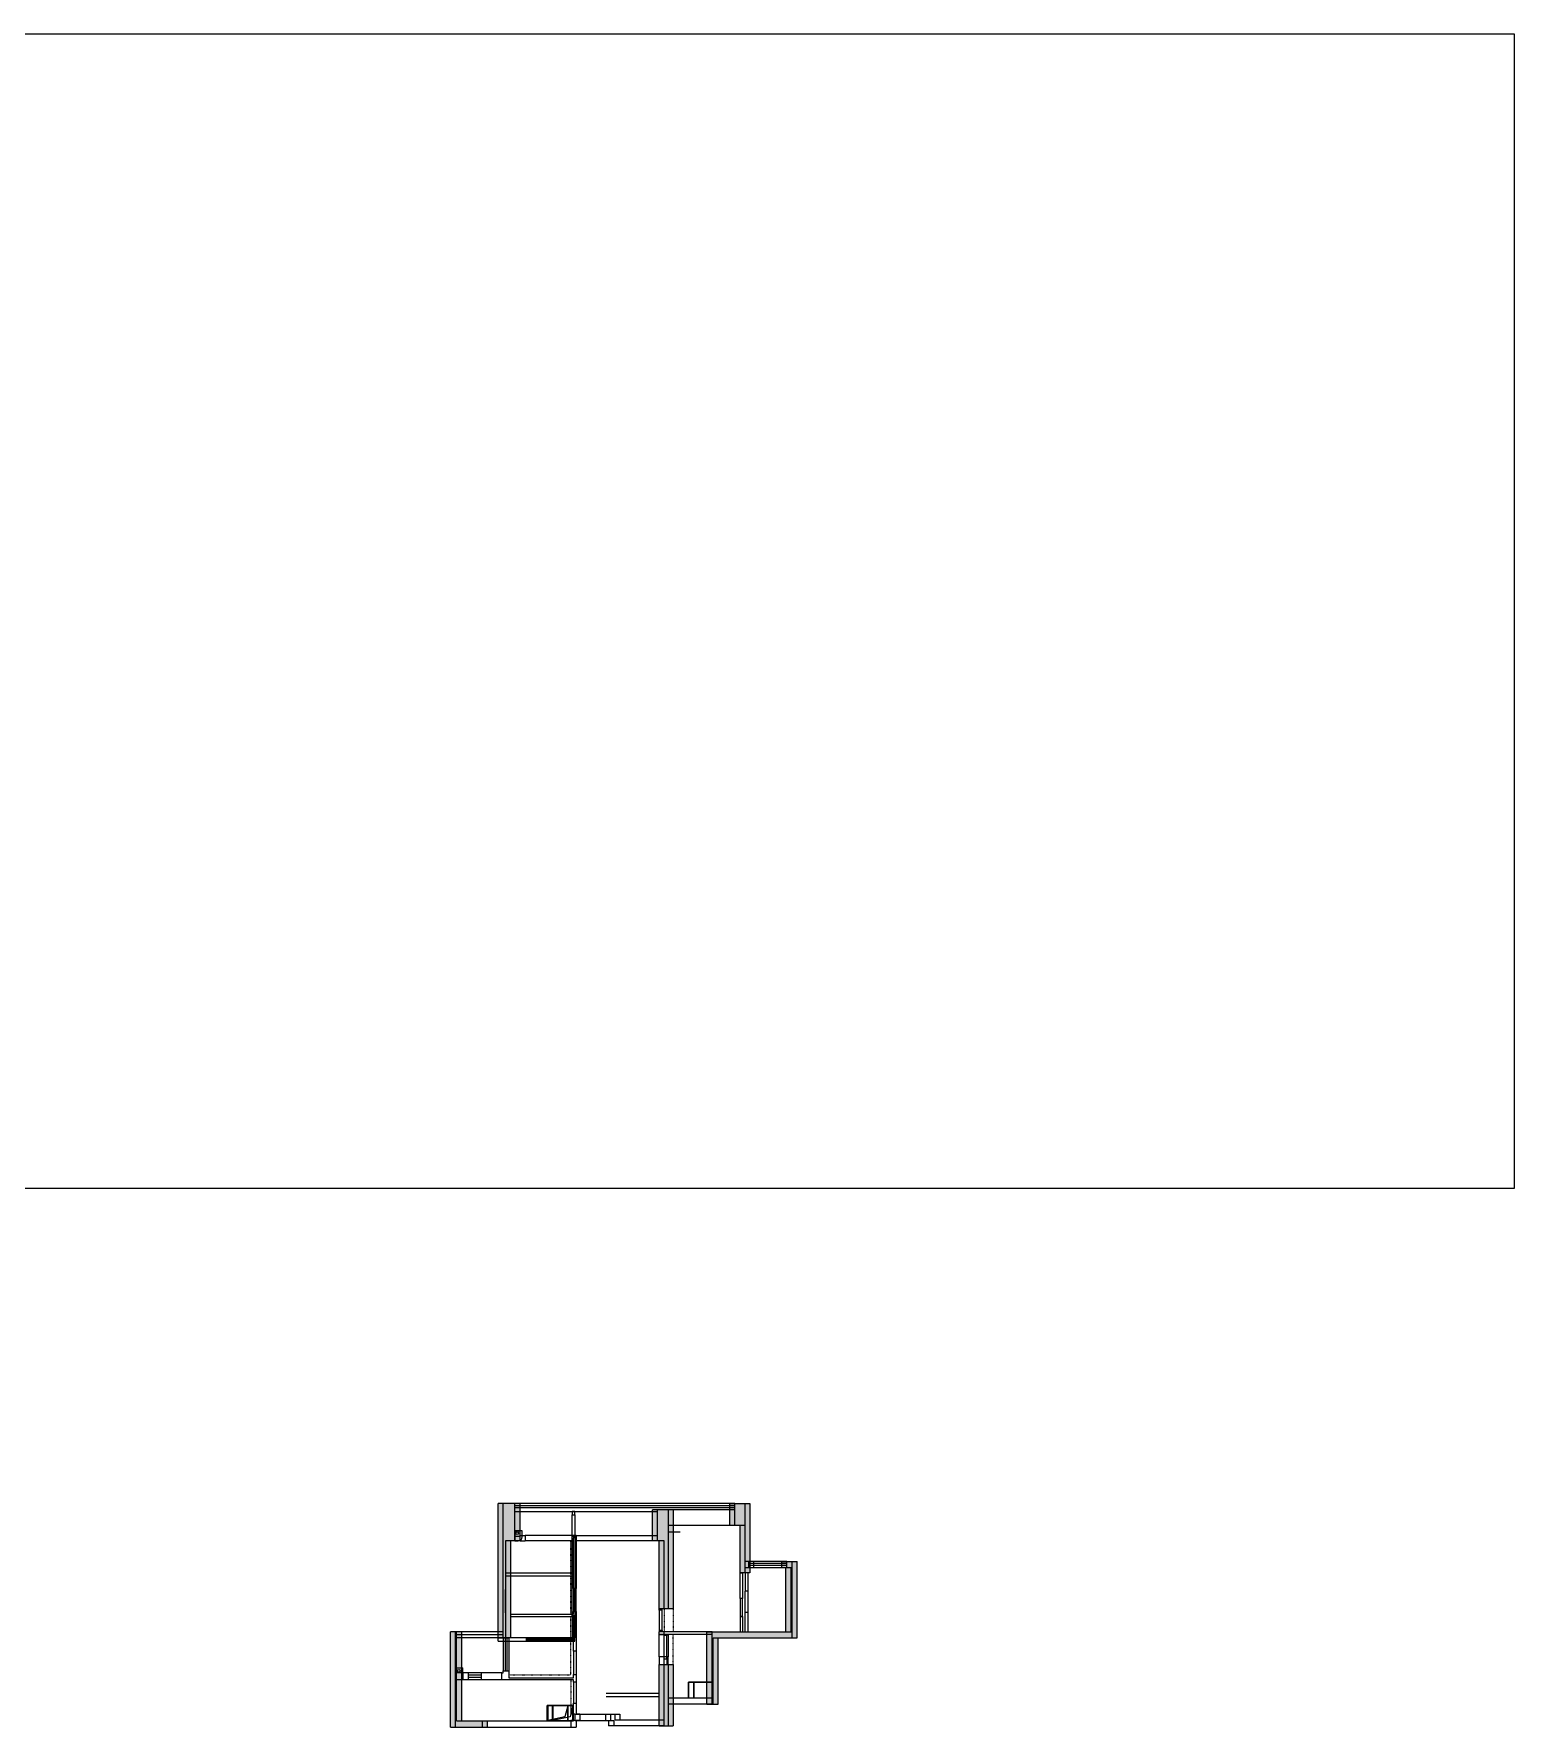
# Model space of a CAD drawing. Header units: millimetres. Extents: x -23568 to 99064, y -162914 to -58422.
# Drawn here: x 41317 to 99064, y -157376 to -91310 of the extents above; entities that cross this region are included whole.
import ezdxf

# ---------------------------------------------------------------- set-up
doc = ezdxf.new("R2010")
doc.units = ezdxf.units.MM
doc.header["$LTSCALE"] = 0.01
doc.linetypes.add('ACAD_ISO03W100', pattern=[30, 12, -18])
doc.layers.add('05-3立面标注', color=2, linetype='Continuous')

msp = doc.modelspace()

# ---------------------------------------------------------------- hatches: boundary and pattern name
h = msp.add_hatch(color=1)
h.dxf.hatch_style = 1
h.paths.add_polyline_path([(60086.4, -148656.1), (59426.4, -148656.1), (59426.4, -153896.1), (59646.4, -153896.1), (59716.4, -153896.1), (59716.4, -150106.1), (60086.4, -150106.1)])
h.paths.add_polyline_path([(65446.4, -150106.1), (65706.4, -150106.1), (65706.4, -152756.1), (66056.4, -152756.1), (66056.4, -149506.1), (66056.4, -148896.1), (65446.4, -148896.1)])
h.paths.add_polyline_path([(68866.4, -149506.1), (68866.4, -151356.1), (69046.4, -151356.1), (69046.4, -148656.1), (68466.4, -148656.1), (68466.4, -148896.1), (68466.4, -149506.1)])
h.paths.add_polyline_path([(70896.4, -153896.1), (70896.4, -150916.1), (70496.4, -150916.1), (70496.4, -151156.1), (70656.4, -151156.1), (70656.4, -153656.1), (67576.4, -153656.1), (67576.4, -156476.1), (67816.4, -156476.1), (67816.4, -153896.1)])
h.paths.add_polyline_path([(66056.4, -154936.1), (65706.4, -154936.1), (65706.4, -157326.1), (66056.4, -157326.1)])
h.paths.add_polyline_path([(57566.4, -157376.1), (58806.4, -157376.1), (58806.4, -157136.1), (57806.4, -157136.1), (57806.4, -153896.1), (57806.4, -153656.1), (57566.4, -153656.1)])
h = msp.add_hatch(color=2)
h.dxf.hatch_style = 1
h.paths.add_polyline_path([(60287.4, -148656.1), (59627.4, -148656.1), (59627.4, -153896.1), (59847.4, -153896.1), (59917.4, -153896.1), (59917.4, -150106.1), (60287.4, -150106.1)])
h.paths.add_polyline_path([(65647.4, -150106.1), (65907.4, -150106.1), (65907.4, -152756.1), (66257.4, -152756.1), (66257.4, -149506.1), (66257.4, -148896.1), (65647.4, -148896.1)])
h.paths.add_polyline_path([(69067.4, -149506.1), (69067.4, -151356.1), (69247.4, -151356.1), (69247.4, -148656.1), (68667.4, -148656.1), (68667.4, -148896.1), (68667.4, -149506.1)])
h.paths.add_polyline_path([(71097.4, -153896.1), (71097.4, -150916.1), (70697.4, -150916.1), (70697.4, -151156.1), (70857.4, -151156.1), (70857.4, -153656.1), (67777.4, -153656.1), (67777.4, -156476.1), (68017.4, -156476.1), (68017.4, -153896.1)])
h.paths.add_polyline_path([(66257.4, -154936.1), (65907.4, -154936.1), (65907.4, -157326.1), (66257.4, -157326.1)])
h.paths.add_polyline_path([(57767.4, -157376.1), (59007.4, -157376.1), (59007.4, -157136.1), (58007.4, -157136.1), (58007.4, -153896.1), (58007.4, -153656.1), (57767.4, -153656.1)])

# ---------------------------------------------------------------- linework, layer by layer
at = {"color": 1}
for p, q in [((60086.4, -148656.1), (59426.4, -148656.1)), ((59426.4, -153896.1), (59426.4, -148656.1)), ((68466.4, -148656.1), (60086.4, -148656.1)), ((60086.4, -150106.1), (60086.4, -148656.1)), ((68466.4, -148736.1), (60086.4, -148736.1)), ((68466.4, -148816.1), (60086.4, -148816.1)), ((60086.4, -148966.1), (65446.4, -148966.1)), ((62416.4, -148966.1), (62316.4, -148966.1)), ((62316.4, -148966.1), (62316.4, -149087.3)), ((62316.4, -149947.3), (62316.4, -149087.3)), ((62316.4, -149087.3), (62416.4, -149087.3)), ((62316.4, -149087.3), (62416.4, -149087.3)), ((62416.4, -149087.3), (62416.4, -148966.1)), ((62416.4, -149087.3), (62416.4, -149947.3)), ((65446.4, -150106.1), (65446.4, -148896.1)), ((66056.4, -148896.1), (65446.4, -148896.1)), ((68466.4, -148896.1), (66056.4, -148896.1)), ((66056.4, -148896.1), (66056.4, -149506.1)), ((68466.4, -148896.1), (68466.4, -148656.1)), ((68466.4, -148656.1), (69046.4, -148656.1)), ((68466.4, -149506.1), (68466.4, -148896.1)), ((69046.4, -148656.1), (69046.4, -151356.1)), ((60086.4, -149715.4), (60276.4, -149715.4)), ((60366.4, -149715.4), (60086.4, -149715.4)), ((60086.4, -149715.4), (60086.4, -150106.1)), ((60086.4, -149925.4), (60276.4, -149925.4)), ((60276.4, -149715.4), (60276.4, -149925.4)), ((60366.4, -149956.1), (60366.4, -149715.4)), ((62316.4, -153036.1), (62316.4, -149947.3)), ((62416.4, -149947.3), (62316.4, -149947.3)), ((62416.4, -149947.3), (62316.4, -149947.3)), ((62416.4, -149947.3), (62416.4, -153036.1)), ((68466.4, -149506.1), (66056.4, -149506.1)), ((66056.4, -149506.1), (66056.4, -152756.1)), ((68866.4, -149506.1), (68466.4, -149506.1)), ((68866.4, -151356.1), (68866.4, -149506.1)), ((60086.4, -150106.1), (59716.4, -150106.1)), ((59716.4, -150106.1), (59716.4, -153896.1)), ((60086.4, -150106.1), (60216.4, -150106.1)), ((65706.4, -150106.1), (65446.4, -150106.1)), ((65706.4, -152756.1), (65706.4, -150106.1)), ((69206.4, -150916.1), (69046.4, -150916.1)), ((69206.4, -151156.1), (69046.4, -151156.1)), ((70496.4, -150916.1), (69206.4, -150916.1)), ((69206.4, -151156.1), (69206.4, -150916.1)), ((70496.4, -150996.1), (69206.4, -150996.1)), ((70496.4, -151076.1), (69206.4, -151076.1)), ((70496.4, -151156.1), (69206.4, -151156.1)), ((70496.4, -151156.1), (70496.4, -150916.1)), ((70496.4, -150916.1), (70896.4, -150916.1)), ((70656.4, -151156.1), (70496.4, -151156.1)), ((70656.4, -153656.1), (70656.4, -151156.1)), ((70896.4, -153896.1), (70896.4, -150916.1)), ((62316.4, -151371.7), (59716.4, -151371.7)), ((62316.4, -151491.7), (59716.4, -151491.7)), ((69046.4, -151356.1), (68866.4, -151356.1)), ((68866.4, -151356.1), (68966.4, -151356.1)), ((68866.4, -152356.1), (68866.4, -151356.1)), ((68966.4, -151356.1), (68966.4, -152356.1)), ((59716.4, -152916.1), (59716.4, -152009.2)), ((68966.4, -152356.1), (68866.4, -152356.1)), ((68966.4, -152356.1), (68866.4, -152356.1)), ((68866.4, -152356.1), (68866.4, -153056.1)), ((68966.4, -153056.1), (68966.4, -152356.1)), ((62416.4, -153036.1), (62316.4, -153036.1)), ((62316.4, -153036.1), (62316.4, -153796.1)), ((62416.4, -153036.1), (62316.4, -153036.1)), ((62316.4, -153036.1), (62316.4, -153896.1)), ((62376.4, -153036.1), (62416.4, -153036.1)), ((62376.4, -153896.1), (62376.4, -153036.1)), ((62416.4, -153796.1), (62416.4, -153036.1)), ((62416.4, -153896.1), (62416.4, -153036.1)), ((62416.4, -153036.1), (62416.4, -153896.1)), ((66056.4, -152756.1), (65706.4, -152756.1)), ((65706.4, -152806.1), (65706.4, -152756.1)), ((65826.4, -152806.1), (65706.4, -152806.1)), ((65706.4, -152806.1), (65706.4, -153606.1)), ((65826.4, -152806.1), (65826.4, -152756.1)), ((65826.4, -153606.1), (65826.4, -152806.1)), ((68866.4, -153056.1), (68866.4, -153656.1)), ((68966.4, -153056.1), (68866.4, -153056.1)), ((68866.4, -153056.1), (68966.4, -153056.1)), ((68966.4, -153056.1), (68966.4, -153656.1)), ((57566.4, -157376.1), (57566.4, -153656.1)), ((57806.4, -153656.1), (57566.4, -153656.1)), ((57806.4, -157136.1), (57806.4, -153656.1)), ((59426.4, -153656.1), (57806.4, -153656.1)), ((59426.4, -153776.1), (57806.4, -153776.1)), ((59426.4, -153896.1), (57806.4, -153896.1)), ((59426.4, -153896.1), (59646.4, -153896.1)), ((59426.4, -154016.1), (59426.4, -153896.1)), ((59716.4, -153896.1), (59646.4, -153896.1)), ((60526.4, -153896.1), (59716.4, -153896.1)), ((60526.4, -153896.1), (60526.4, -154016.1)), ((62316.4, -153896.1), (60526.4, -153896.1)), ((62316.4, -153896.1), (62316.4, -153896.1)), ((62316.4, -153896.1), (62416.4, -153896.1)), ((62316.4, -153896.1), (62416.4, -153896.1)), ((62416.4, -153896.1), (62316.4, -153896.1)), ((62316.4, -153896.1), (62316.4, -154016.1)), ((62416.4, -153896.1), (62376.4, -153896.1)), ((62416.4, -154016.1), (62416.4, -153896.1)), ((65826.4, -153606.1), (65706.4, -153606.1)), ((65706.4, -153606.1), (65706.4, -153656.1)), ((65706.4, -153756.1), (65706.4, -153656.1)), ((67576.4, -153656.1), (65706.4, -153656.1)), ((67576.4, -153756.1), (65706.4, -153756.1)), ((65706.4, -153756.1), (66056.4, -153756.1)), ((65706.4, -154636.1), (65706.4, -153756.1)), ((65826.4, -153606.1), (65826.4, -153656.1)), ((66056.4, -153756.1), (66056.4, -154636.1)), ((67576.4, -156476.1), (67576.4, -153656.1)), ((67576.4, -153656.1), (70656.4, -153656.1)), ((67816.4, -156476.1), (67816.4, -153896.1)), ((67816.4, -153896.1), (70896.4, -153896.1)), ((59426.4, -154016.1), (60526.4, -154016.1)), ((60526.4, -153936.1), (62316.4, -153936.1)), ((60526.4, -153976.1), (62316.4, -153976.1)), ((60526.4, -154016.1), (62316.4, -154016.1)), ((62316.4, -154016.1), (62416.4, -154016.1)), ((57806.4, -155056.1), (58056.4, -155056.1)), ((58056.4, -155256.1), (58056.4, -155056.1)), ((66056.4, -154636.1), (65706.4, -154636.1)), ((66056.4, -154636.1), (65706.4, -154636.1)), ((65706.4, -154636.1), (65706.4, -154936.1)), ((65706.4, -157326.1), (65706.4, -154936.1)), ((65706.4, -154936.1), (66056.4, -154936.1)), ((65706.4, -154936.1), (66056.4, -154936.1)), ((66056.4, -154936.1), (66056.4, -154636.1)), ((66056.4, -154936.1), (66056.4, -157326.1)), ((58056.4, -155256.1), (57806.4, -155256.1)), ((58056.4, -155536.1), (57806.4, -155536.1)), ((58056.4, -155256.1), (58056.4, -155536.1)), ((66856.4, -156236.1), (66856.4, -155626.1)), ((66856.4, -155626.1), (67576.4, -155626.1)), ((67576.4, -155626.1), (66856.4, -155626.1)), ((66856.4, -155626.1), (66856.4, -156236.1)), ((67576.4, -156236.1), (67576.4, -155626.1)), ((61346.4, -157136.1), (61346.4, -156526.1)), ((61346.4, -156526.1), (62166.4, -156526.1)), ((62166.4, -156526.1), (61346.4, -156526.1)), ((61346.4, -156526.1), (61346.4, -157136.1)), ((62146.4, -156546.1), (61366.4, -156546.1)), ((61366.4, -156546.1), (61366.4, -157116.1)), ((62146.4, -156546.1), (62032.9, -156971)), ((62146.4, -157116.1), (62146.4, -156546.1)), ((62166.4, -156526.1), (62166.4, -156526.1)), ((62166.4, -156526.1), (62266.4, -156526.1)), ((62166.4, -157136.1), (62166.4, -156526.1)), ((62266.4, -156526.1), (62266.4, -156876.1)), ((63646.4, -156056.1), (65706.4, -156056.1)), ((63646.4, -156176.1), (65706.4, -156176.1)), ((66056.4, -156236.1), (66856.4, -156236.1)), ((67576.4, -156476.1), (66056.4, -156476.1)), ((66856.4, -156236.1), (67576.4, -156236.1)), ((67576.4, -156476.1), (67816.4, -156476.1)), ((57806.4, -157136.1), (61346.4, -157136.1)), ((58806.4, -157136.1), (58806.4, -157376.1)), ((61346.4, -157136.1), (62166.4, -157136.1)), ((62032.9, -156971), (61366.4, -157116.1)), ((61366.4, -157116.1), (62146.4, -157116.1)), ((62416.4, -156876.1), (62266.4, -156876.1)), ((62416.4, -157116.1), (62266.4, -157116.1)), ((62266.4, -157116.1), (62266.4, -157376.1)), ((62416.4, -156876.1), (62416.4, -157116.1)), ((62416.4, -156876.1), (63616.4, -156876.1)), ((62416.4, -157116.1), (63616.4, -157116.1)), ((63616.4, -156876.1), (63976.4, -156876.1)), ((63616.4, -156876.1), (63616.4, -157116.1)), ((63616.4, -157116.1), (63736.4, -157116.1)), ((63736.4, -157116.1), (63736.4, -157326.1)), ((63976.4, -156876.1), (63976.4, -157086.1)), ((63976.4, -157086.1), (65706.4, -157086.1)), ((57566.4, -157376.1), (62266.4, -157376.1)), ((65706.4, -157326.1), (63736.4, -157326.1)), ((65706.4, -157326.1), (66056.4, -157326.1))]:
    msp.add_line(p, q, dxfattribs=at)
at = {"color": 2}
for p, q in [((60287.4, -148656.1), (59627.4, -148656.1)), ((59627.4, -153896.1), (59627.4, -148656.1)), ((68667.4, -148656.1), (60287.4, -148656.1)), ((60287.4, -150106.1), (60287.4, -148656.1)), ((68667.4, -148736.1), (60287.4, -148736.1)), ((68667.4, -148816.1), (60287.4, -148816.1)), ((60287.4, -148966.1), (65647.4, -148966.1)), ((65647.4, -150106.1), (65647.4, -148896.1)), ((66257.4, -148896.1), (65647.4, -148896.1)), ((68667.4, -148896.1), (66257.4, -148896.1)), ((66257.4, -148896.1), (66257.4, -149506.1)), ((68667.4, -148896.1), (68667.4, -148656.1)), ((68667.4, -148656.1), (69247.4, -148656.1)), ((68667.4, -149506.1), (68667.4, -148896.1)), ((69247.4, -148656.1), (69247.4, -151356.1)), ((60287.4, -149896.1), (60477.4, -149896.1)), ((60477.4, -149896.1), (60477.4, -150106.1)), ((62367.4, -149896.1), (60477.4, -149896.1)), ((62467.4, -149896.1), (62367.4, -149896.1)), ((62367.4, -149896.1), (62367.4, -150006.1)), ((62467.4, -149896.1), (62467.4, -151966.1)), ((62467.4, -149896.1), (65647.4, -149896.1)), ((68667.4, -149506.1), (66257.4, -149506.1)), ((66257.4, -149506.1), (66257.4, -152756.1)), ((69067.4, -149506.1), (68667.4, -149506.1)), ((69067.4, -151356.1), (69067.4, -149506.1)), ((60287.4, -150106.1), (59917.4, -150106.1)), ((59917.4, -150106.1), (59917.4, -153896.1)), ((60287.4, -150106.1), (60477.4, -150106.1)), ((62367.4, -150106.1), (60477.4, -150106.1)), ((62367.4, -151966.1), (62367.4, -150006.1)), ((65647.4, -150106.1), (62467.4, -150106.1)), ((65907.4, -150106.1), (65647.4, -150106.1)), ((65907.4, -152756.1), (65907.4, -150106.1)), ((69407.4, -150916.1), (69247.4, -150916.1)), ((69407.4, -151156.1), (69247.4, -151156.1)), ((70697.4, -150916.1), (69407.4, -150916.1)), ((69407.4, -151156.1), (69407.4, -150916.1)), ((70697.4, -150996.1), (69407.4, -150996.1)), ((70697.4, -151076.1), (69407.4, -151076.1)), ((70697.4, -151156.1), (69407.4, -151156.1)), ((70697.4, -151156.1), (70697.4, -150916.1)), ((70697.4, -150916.1), (71097.4, -150916.1)), ((70857.4, -151156.1), (70697.4, -151156.1)), ((70857.4, -153656.1), (70857.4, -151156.1)), ((71097.4, -153896.1), (71097.4, -150916.1)), ((69247.4, -151356.1), (69067.4, -151356.1)), ((69067.4, -151356.1), (69067.4, -152076.1)), ((69167.4, -151356.1), (69167.4, -152076.1)), ((62467.4, -151966.1), (62367.4, -151966.1)), ((62367.4, -151966.1), (62367.4, -152866.1)), ((62467.4, -152866.1), (62467.4, -151966.1)), ((69167.4, -152076.1), (69067.4, -152076.1)), ((69067.4, -152886.1), (69067.4, -152076.1)), ((69167.4, -152076.1), (69167.4, -152886.1)), ((59917.4, -152966.1), (62367.4, -152966.1)), ((62367.4, -153066.1), (59917.4, -153066.1)), ((62367.4, -152966.1), (62367.4, -152866.1)), ((62367.4, -152866.1), (62467.4, -152866.1)), ((62367.4, -154406.1), (62367.4, -153066.1)), ((62467.4, -152866.1), (62467.4, -154406.1)), ((66257.4, -152756.1), (65907.4, -152756.1)), ((69067.4, -153656.1), (69067.4, -152886.1)), ((69067.4, -152886.1), (69167.4, -152886.1)), ((69167.4, -152886.1), (69167.4, -153656.1)), ((57767.4, -157376.1), (57767.4, -153656.1)), ((58007.4, -153656.1), (57767.4, -153656.1)), ((59627.4, -153656.1), (58007.4, -153656.1)), ((58007.4, -153896.1), (58007.4, -153656.1)), ((59627.4, -153776.1), (58007.4, -153776.1)), ((58007.4, -157136.1), (58007.4, -153896.1)), ((59627.4, -153896.1), (58007.4, -153896.1)), ((59627.4, -153896.1), (59627.4, -155176.1)), ((59627.4, -153896.1), (59847.4, -153896.1)), ((59702.4, -153896.1), (59702.4, -155176.1)), ((59772.4, -153896.1), (59772.4, -155176.1)), ((59917.4, -153896.1), (59847.4, -153896.1)), ((59847.4, -153896.1), (59847.4, -155176.1)), ((65907.4, -153806.1), (65907.4, -153656.1)), ((67777.4, -153656.1), (65907.4, -153656.1)), ((66007.4, -153806.1), (65907.4, -153806.1)), ((65907.4, -154706.1), (65907.4, -153806.1)), ((67777.4, -153756.1), (66007.4, -153756.1)), ((66007.4, -153756.1), (66007.4, -153806.1)), ((66007.4, -154706.1), (66007.4, -153806.1)), ((67777.4, -156476.1), (67777.4, -153656.1)), ((67777.4, -153656.1), (70857.4, -153656.1)), ((68017.4, -156476.1), (68017.4, -153896.1)), ((68017.4, -153896.1), (71097.4, -153896.1)), ((62467.4, -154406.1), (62367.4, -154406.1)), ((62367.4, -154406.1), (62367.4, -155326.1)), ((62467.4, -154406.1), (62467.4, -155326.1)), ((59627.4, -155256.1), (59627.4, -155176.1)), ((59627.4, -155176.1), (59847.4, -155176.1)), ((59847.4, -155176.1), (59847.4, -155446.1)), ((65907.4, -154706.1), (66007.4, -154706.1)), ((65907.4, -154936.1), (65907.4, -154706.1)), ((65907.4, -157326.1), (65907.4, -154936.1)), ((65907.4, -154936.1), (66257.4, -154936.1)), ((66007.4, -154706.1), (66007.4, -154936.1)), ((66257.4, -154936.1), (66257.4, -157326.1)), ((58257.4, -155256.1), (58007.4, -155256.1)), ((58257.4, -155536.1), (58007.4, -155536.1)), ((58767.4, -155256.1), (58257.4, -155256.1)), ((58257.4, -155256.1), (58257.4, -155536.1)), ((58767.4, -155351.1), (58257.4, -155351.1)), ((58767.4, -155441.1), (58257.4, -155441.1)), ((58767.4, -155536.1), (58257.4, -155536.1)), ((59567.4, -155256.1), (58767.4, -155256.1)), ((58767.4, -155256.1), (58767.4, -155536.1)), ((59567.4, -155536.1), (58767.4, -155536.1)), ((59567.4, -155536.1), (59567.4, -155256.1)), ((59567.4, -155256.1), (59627.4, -155256.1)), ((62367.4, -155536.1), (59567.4, -155536.1)), ((59847.4, -155446.1), (62367.4, -155446.1)), ((62367.4, -155446.1), (62367.4, -155326.1)), ((62367.4, -155326.1), (62467.4, -155326.1)), ((62367.4, -155626.1), (62367.4, -155536.1)), ((62467.4, -155626.1), (62367.4, -155626.1)), ((62367.4, -155626.1), (62367.4, -156436.1)), ((62467.4, -155326.1), (62467.4, -155626.1)), ((62467.4, -155626.1), (62467.4, -156436.1)), ((67057.4, -156236.1), (67057.4, -155626.1)), ((67057.4, -155626.1), (67777.4, -155626.1)), ((67777.4, -155626.1), (67057.4, -155626.1)), ((67057.4, -155626.1), (67057.4, -156236.1)), ((67777.4, -156236.1), (67777.4, -155626.1)), ((61547.4, -157136.1), (61547.4, -156526.1)), ((61547.4, -156526.1), (62367.4, -156526.1)), ((62367.4, -156526.1), (61547.4, -156526.1)), ((61547.4, -156526.1), (61547.4, -157136.1)), ((62347.4, -156546.1), (61567.4, -156546.1)), ((61567.4, -156546.1), (61567.4, -157116.1)), ((62347.4, -156546.1), (62233.9, -156971)), ((62347.4, -157116.1), (62347.4, -156546.1)), ((62367.4, -156526.1), (62367.4, -156436.1)), ((62367.4, -156436.1), (62467.4, -156436.1)), ((62367.4, -157136.1), (62367.4, -156526.1)), ((62467.4, -156436.1), (62467.4, -156876.1)), ((66257.4, -156236.1), (67057.4, -156236.1)), ((67777.4, -156476.1), (66257.4, -156476.1)), ((67057.4, -156236.1), (67777.4, -156236.1)), ((67777.4, -156476.1), (68017.4, -156476.1)), ((58007.4, -157136.1), (61547.4, -157136.1)), ((59007.4, -157136.1), (59007.4, -157376.1)), ((61547.4, -157136.1), (62367.4, -157136.1)), ((62233.9, -156971), (61567.4, -157116.1)), ((61567.4, -157116.1), (62347.4, -157116.1)), ((62617.4, -156876.1), (62467.4, -156876.1)), ((62617.4, -157116.1), (62467.4, -157116.1)), ((62467.4, -157116.1), (62467.4, -157376.1)), ((62617.4, -156876.1), (62617.4, -157116.1)), ((62617.4, -156876.1), (63817.4, -156876.1)), ((62617.4, -157116.1), (63817.4, -157116.1)), ((63817.4, -156876.1), (64177.4, -156876.1)), ((63817.4, -156876.1), (63817.4, -157116.1)), ((63817.4, -157116.1), (63937.4, -157116.1)), ((63937.4, -157116.1), (63937.4, -157326.1)), ((64177.4, -156876.1), (64177.4, -157086.1)), ((64177.4, -157086.1), (65907.4, -157086.1)), ((57767.4, -157376.1), (62467.4, -157376.1)), ((65907.4, -157326.1), (63937.4, -157326.1)), ((65907.4, -157326.1), (66257.4, -157326.1))]:
    msp.add_line(p, q, dxfattribs=at)
at = {"color": 1, "ltscale": 600}
msp.add_line((66081.4, -149756.1), (66531.4, -149756.1), dxfattribs=at)
at = {"color": 2, "linetype": 'ACAD_ISO03W100'}
for p, q in [((62267.4, -152966.1), (62267.4, -150106.1)), ((62267.4, -155336.1), (62267.4, -153066.1)), ((65907.4, -152756.1), (65907.4, -153656.1)), ((66257.4, -152756.1), (66257.4, -153656.1)), ((66257.4, -154936.1), (66257.4, -153756.1)), ((59847.4, -155336.1), (62267.4, -155336.1)), ((62267.4, -155536.1), (62267.4, -156526.1))]:
    msp.add_line(p, q, dxfattribs=at)
at = {"color": 1}
for centre in [(60171.4, -149807.8), (57891.4, -155181.1)]:
    msp.add_circle(centre, 55, dxfattribs=at)
msp.add_arc((60216.4, -149956.1), 150, 270, 0, dxfattribs=at)
at = {"layer": '05-3立面标注'}
msp.add_lwpolyline([(-23568.2, -91310.1), (99064, -91310.1), (99064, -136355.5), (-23568.2, -136355.5)], close=True, dxfattribs=at)

doc.saveas('drawing.dxf')
